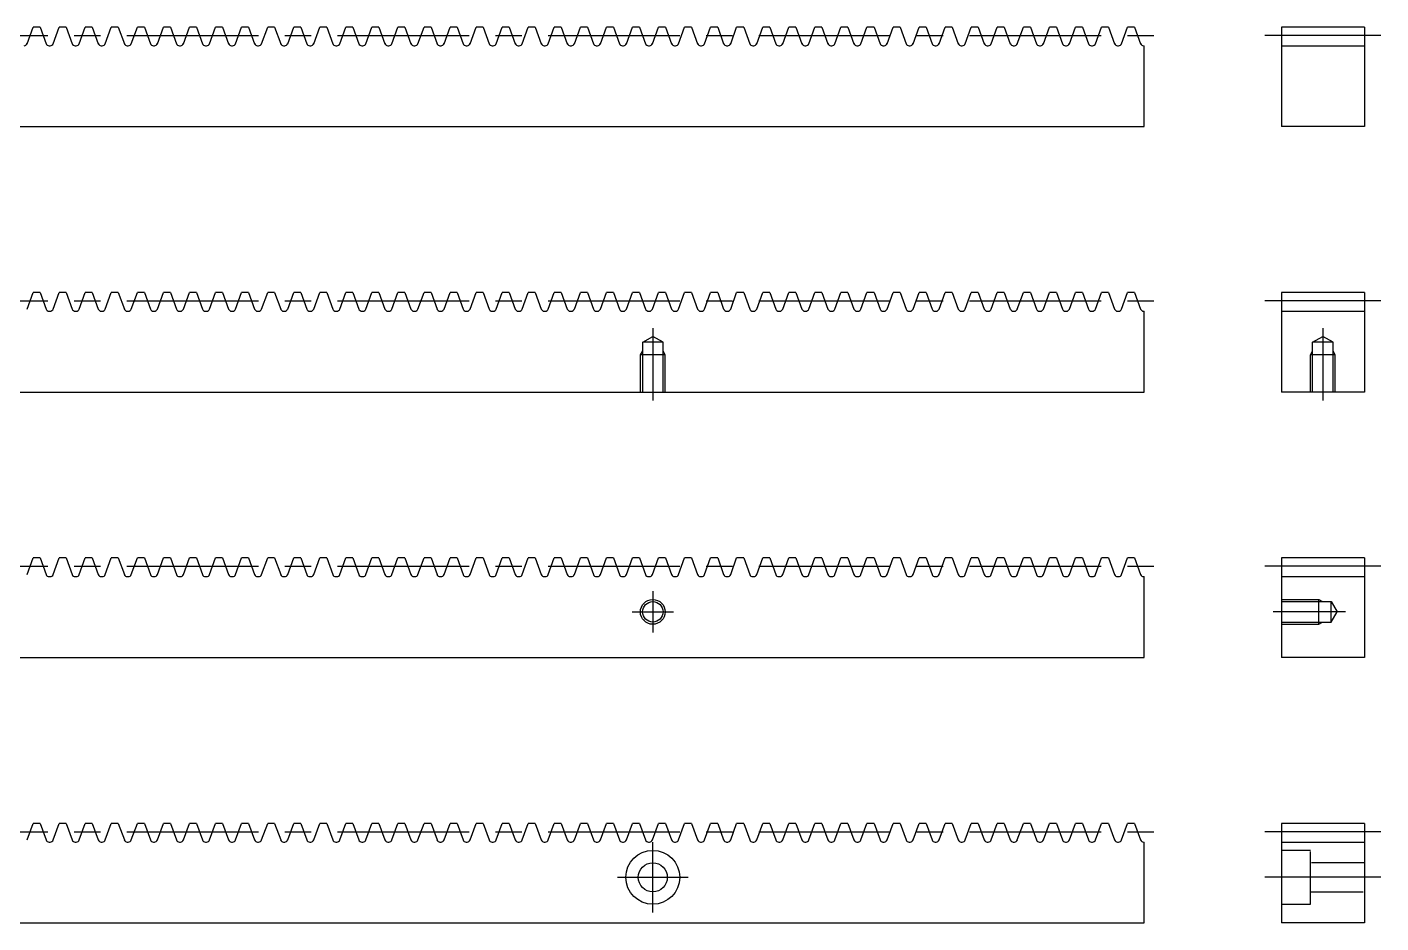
# Model space of a CAD drawing. Extents: x 0 to 337, y -23 to 123.
# Drawn here: x 173.8 to 337, y 15 to 123 of the extents above; entities that cross this region are included whole.
import ezdxf

# ---------------------------------------------------------------- set-up
doc = ezdxf.new("R2010")
doc.units = 0
doc.header["$LTSCALE"] = 0.5
doc.linetypes.add('CENTER', pattern=[50.8, 31.75, -6.35, 6.35, -6.35])
doc.linetypes.add('DASHED', pattern=[19.05, 12.7, -6.35])
for name, color, linetype in [('MSM_CENTER', 1, 'CENTER'), ('MSM_CONTINUOUS', 7, 'CONTINUOUS'), ('MSM_DASHED', 4, 'DASHED'), ('MSM_NARROW', 5, 'CONTINUOUS')]:
    doc.layers.add(name, color=color, linetype=linetype)

msp = doc.modelspace()

# ---------------------------------------------------------------- linework, layer by layer
at = {"layer": 'MSM_CENTER'}
for p, q in [((8, 122), (310.45, 122)), ((337, 122), (323, 122)), ((8, 90), (310.45, 90)), ((337, 90), (323, 90)), ((249.22, 86.71), (249.22, 78)), ((330, 86.71), (330, 78)), ((8, 58), (310.45, 58)), ((337, 58), (323, 58)), ((249.22, 55), (249.22, 50)), ((246.72, 52.5), (251.72, 52.5)), ((332.71, 52.5), (324, 52.5)), ((8, 26), (310.45, 26)), ((249.22, 16.25), (249.22, 24.75)), ((337, 26), (323, 26)), ((244.97, 20.5), (253.47, 20.5)), ((337, 20.5), (323, 20.5))]:
    msp.add_line(p, q, dxfattribs=at)
at = {"layer": 'MSM_CONTINUOUS'}
for p, q in [((173.78, 121), (174.51, 123)), ((175.35, 123), (174.51, 123)), ((175.35, 123), (176.08, 121)), ((176.93, 121), (177.65, 123)), ((178.5, 123), (177.65, 123)), ((178.5, 123), (179.22, 121)), ((180.07, 121), (180.79, 123)), ((181.64, 123), (180.79, 123)), ((181.64, 123), (182.37, 121)), ((183.21, 121), (183.94, 123)), ((184.78, 123), (183.94, 123)), ((184.78, 123), (185.51, 121)), ((186.35, 121), (187.08, 123)), ((187.92, 123), (187.08, 123)), ((187.92, 123), (188.65, 121)), ((189.49, 121), (190.22, 123)), ((191.06, 123), (190.22, 123)), ((191.06, 123), (191.79, 121)), ((192.63, 121), (193.36, 123)), ((194.2, 123), (193.36, 123)), ((194.2, 123), (194.93, 121)), ((195.77, 121), (196.5, 123)), ((197.35, 123), (196.5, 123)), ((197.35, 123), (198.07, 121)), ((198.92, 121), (199.64, 123)), ((200.49, 123), (199.64, 123)), ((200.49, 123), (201.22, 121)), ((202.06, 121), (202.79, 123)), ((203.63, 123), (202.79, 123)), ((203.63, 123), (204.36, 121)), ((205.2, 121), (205.93, 123)), ((206.77, 123), (205.93, 123)), ((206.77, 123), (207.5, 121)), ((208.34, 121), (209.07, 123)), ((209.91, 123), (209.07, 123)), ((209.91, 123), (210.64, 121)), ((211.48, 121), (212.21, 123)), ((213.05, 123), (212.21, 123)), ((213.05, 123), (213.78, 121)), ((214.62, 121), (215.35, 123)), ((216.2, 123), (215.35, 123)), ((216.2, 123), (216.92, 121)), ((217.77, 121), (218.49, 123)), ((219.34, 123), (218.49, 123)), ((219.34, 123), (220.06, 121)), ((220.91, 121), (221.64, 123)), ((222.48, 123), (221.64, 123)), ((222.48, 123), (223.21, 121)), ((224.05, 121), (224.78, 123)), ((225.62, 123), (224.78, 123)), ((225.62, 123), (226.35, 121)), ((227.19, 121), (227.92, 123)), ((228.76, 123), (227.92, 123)), ((228.76, 123), (229.49, 121)), ((230.33, 121), (231.06, 123)), ((231.9, 123), (231.06, 123)), ((231.9, 123), (232.63, 121)), ((233.47, 121), (234.2, 123)), ((235.04, 123), (234.2, 123)), ((235.04, 123), (235.77, 121)), ((236.62, 121), (237.34, 123)), ((238.19, 123), (237.34, 123)), ((238.19, 123), (238.91, 121)), ((239.76, 121), (240.49, 123)), ((241.33, 123), (240.49, 123)), ((241.33, 123), (242.06, 121)), ((242.9, 121), (243.63, 123)), ((244.47, 123), (243.63, 123)), ((244.47, 123), (245.2, 121)), ((246.04, 121), (246.77, 123)), ((247.61, 123), (246.77, 123)), ((247.61, 123), (248.34, 121)), ((249.18, 121), (249.91, 123)), ((250.75, 123), (249.91, 123)), ((250.75, 123), (251.48, 121)), ((252.32, 121), (253.05, 123)), ((253.89, 123), (253.05, 123)), ((253.89, 123), (254.62, 121)), ((255.47, 121), (256.19, 123)), ((257.04, 123), (256.19, 123)), ((257.04, 123), (257.76, 121)), ((258.61, 121), (259.33, 123)), ((260.18, 123), (259.33, 123)), ((260.18, 123), (260.91, 121)), ((261.75, 121), (262.48, 123)), ((263.32, 123), (262.48, 123)), ((263.32, 123), (264.05, 121)), ((264.89, 121), (265.62, 123)), ((266.46, 123), (265.62, 123)), ((266.46, 123), (267.19, 121)), ((268.03, 121), (268.76, 123)), ((269.6, 123), (268.76, 123)), ((269.6, 123), (270.33, 121)), ((271.17, 121), (271.9, 123)), ((272.74, 123), (271.9, 123)), ((272.74, 123), (273.47, 121)), ((274.31, 121), (275.04, 123)), ((275.89, 123), (275.04, 123)), ((275.89, 123), (276.61, 121)), ((277.46, 121), (278.18, 123)), ((279.03, 123), (278.18, 123)), ((279.03, 123), (279.76, 121)), ((280.6, 121), (281.33, 123)), ((282.17, 123), (281.33, 123)), ((282.17, 123), (282.9, 121)), ((283.74, 121), (284.47, 123)), ((285.31, 123), (284.47, 123)), ((285.31, 123), (286.04, 121)), ((286.88, 121), (287.61, 123)), ((288.45, 123), (287.61, 123)), ((288.45, 123), (289.18, 121)), ((290.02, 121), (290.75, 123)), ((291.59, 123), (290.75, 123)), ((291.59, 123), (292.32, 121)), ((293.16, 121), (293.89, 123)), ((294.74, 123), (293.89, 123)), ((294.74, 123), (295.46, 121)), ((296.31, 121), (297.03, 123)), ((297.88, 123), (297.03, 123)), ((297.88, 123), (298.6, 121)), ((299.45, 121), (300.18, 123)), ((301.02, 123), (300.18, 123)), ((301.02, 123), (301.75, 121)), ((302.59, 121), (303.32, 123)), ((304.16, 123), (303.32, 123)), ((304.16, 123), (304.89, 121)), ((305.73, 121), (306.46, 123)), ((307.3, 123), (306.46, 123)), ((307.3, 123), (308.03, 121)), ((335, 123), (325, 123)), ((325, 123), (325, 111)), ((335, 123), (335, 111)), ((176.44, 120.75), (176.57, 120.75)), ((179.58, 120.75), (179.71, 120.75)), ((182.72, 120.75), (182.85, 120.75)), ((185.86, 120.75), (185.99, 120.75)), ((189.01, 120.75), (189.13, 120.75)), ((192.15, 120.75), (192.28, 120.75)), ((195.29, 120.75), (195.42, 120.75)), ((198.43, 120.75), (198.56, 120.75)), ((201.57, 120.75), (201.7, 120.75)), ((204.71, 120.75), (204.84, 120.75)), ((207.86, 120.75), (207.98, 120.75)), ((211, 120.75), (211.13, 120.75)), ((214.14, 120.75), (214.27, 120.75)), ((217.28, 120.75), (217.41, 120.75)), ((220.42, 120.75), (220.55, 120.75)), ((223.56, 120.75), (223.69, 120.75)), ((226.71, 120.75), (226.83, 120.75)), ((229.85, 120.75), (229.98, 120.75)), ((232.99, 120.75), (233.12, 120.75)), ((236.13, 120.75), (236.26, 120.75)), ((239.27, 120.75), (239.4, 120.75)), ((242.41, 120.75), (242.54, 120.75)), ((245.55, 120.75), (245.68, 120.75)), ((248.7, 120.75), (248.82, 120.75)), ((251.84, 120.75), (251.97, 120.75)), ((254.98, 120.75), (255.11, 120.75)), ((258.12, 120.75), (258.25, 120.75)), ((261.26, 120.75), (261.39, 120.75)), ((264.4, 120.75), (264.53, 120.75)), ((267.55, 120.75), (267.67, 120.75)), ((270.69, 120.75), (270.82, 120.75)), ((273.83, 120.75), (273.96, 120.75)), ((276.97, 120.75), (277.1, 120.75)), ((280.11, 120.75), (280.24, 120.75)), ((283.25, 120.75), (283.38, 120.75)), ((286.4, 120.75), (286.52, 120.75)), ((289.54, 120.75), (289.67, 120.75)), ((292.68, 120.75), (292.81, 120.75)), ((295.82, 120.75), (295.95, 120.75)), ((298.96, 120.75), (299.09, 120.75)), ((302.1, 120.75), (302.23, 120.75)), ((305.25, 120.75), (305.37, 120.75)), ((308.39, 120.75), (308.45, 120.75)), ((308.45, 111), (308.45, 120.75)), ((325, 120.75), (335, 120.75)), ((10, 111), (308.45, 111)), ((335, 111), (325, 111)), ((173.78, 89), (174.51, 91)), ((175.35, 91), (174.51, 91)), ((175.35, 91), (176.08, 89)), ((176.93, 89), (177.65, 91)), ((178.5, 91), (177.65, 91)), ((178.5, 91), (179.22, 89)), ((180.07, 89), (180.79, 91)), ((181.64, 91), (180.79, 91)), ((181.64, 91), (182.37, 89)), ((183.21, 89), (183.94, 91)), ((184.78, 91), (183.94, 91)), ((184.78, 91), (185.51, 89)), ((186.35, 89), (187.08, 91)), ((187.92, 91), (187.08, 91)), ((187.92, 91), (188.65, 89)), ((189.49, 89), (190.22, 91)), ((191.06, 91), (190.22, 91)), ((191.06, 91), (191.79, 89)), ((192.63, 89), (193.36, 91)), ((194.2, 91), (193.36, 91)), ((194.2, 91), (194.93, 89)), ((195.77, 89), (196.5, 91)), ((197.35, 91), (196.5, 91)), ((197.35, 91), (198.07, 89)), ((198.92, 89), (199.64, 91)), ((200.49, 91), (199.64, 91)), ((200.49, 91), (201.22, 89)), ((202.06, 89), (202.79, 91)), ((203.63, 91), (202.79, 91)), ((203.63, 91), (204.36, 89)), ((205.2, 89), (205.93, 91)), ((206.77, 91), (205.93, 91)), ((206.77, 91), (207.5, 89)), ((208.34, 89), (209.07, 91)), ((209.91, 91), (209.07, 91)), ((209.91, 91), (210.64, 89)), ((211.48, 89), (212.21, 91)), ((213.05, 91), (212.21, 91)), ((213.05, 91), (213.78, 89)), ((214.62, 89), (215.35, 91)), ((216.2, 91), (215.35, 91)), ((216.2, 91), (216.92, 89)), ((217.77, 89), (218.49, 91)), ((219.34, 91), (218.49, 91)), ((219.34, 91), (220.06, 89)), ((220.91, 89), (221.64, 91)), ((222.48, 91), (221.64, 91)), ((222.48, 91), (223.21, 89)), ((224.05, 89), (224.78, 91)), ((225.62, 91), (224.78, 91)), ((225.62, 91), (226.35, 89)), ((227.19, 89), (227.92, 91)), ((228.76, 91), (227.92, 91)), ((228.76, 91), (229.49, 89)), ((230.33, 89), (231.06, 91)), ((231.9, 91), (231.06, 91)), ((231.9, 91), (232.63, 89)), ((233.47, 89), (234.2, 91)), ((235.04, 91), (234.2, 91)), ((235.04, 91), (235.77, 89)), ((236.62, 89), (237.34, 91)), ((238.19, 91), (237.34, 91)), ((238.19, 91), (238.91, 89)), ((239.76, 89), (240.49, 91)), ((241.33, 91), (240.49, 91)), ((241.33, 91), (242.06, 89)), ((242.9, 89), (243.63, 91)), ((244.47, 91), (243.63, 91)), ((244.47, 91), (245.2, 89)), ((246.04, 89), (246.77, 91)), ((247.61, 91), (246.77, 91)), ((247.61, 91), (248.34, 89)), ((249.18, 89), (249.91, 91)), ((250.75, 91), (249.91, 91)), ((250.75, 91), (251.48, 89)), ((252.32, 89), (253.05, 91)), ((253.89, 91), (253.05, 91)), ((253.89, 91), (254.62, 89)), ((255.47, 89), (256.19, 91)), ((257.04, 91), (256.19, 91)), ((257.04, 91), (257.76, 89)), ((258.61, 89), (259.33, 91)), ((260.18, 91), (259.33, 91)), ((260.18, 91), (260.91, 89)), ((261.75, 89), (262.48, 91)), ((263.32, 91), (262.48, 91)), ((263.32, 91), (264.05, 89)), ((264.89, 89), (265.62, 91)), ((266.46, 91), (265.62, 91)), ((266.46, 91), (267.19, 89)), ((268.03, 89), (268.76, 91)), ((269.6, 91), (268.76, 91)), ((269.6, 91), (270.33, 89)), ((271.17, 89), (271.9, 91)), ((272.74, 91), (271.9, 91)), ((272.74, 91), (273.47, 89)), ((274.31, 89), (275.04, 91)), ((275.89, 91), (275.04, 91)), ((275.89, 91), (276.61, 89)), ((277.46, 89), (278.18, 91)), ((279.03, 91), (278.18, 91)), ((279.03, 91), (279.76, 89)), ((280.6, 89), (281.33, 91)), ((282.17, 91), (281.33, 91)), ((282.17, 91), (282.9, 89)), ((283.74, 89), (284.47, 91)), ((285.31, 91), (284.47, 91)), ((285.31, 91), (286.04, 89)), ((286.88, 89), (287.61, 91)), ((288.45, 91), (287.61, 91)), ((288.45, 91), (289.18, 89)), ((290.02, 89), (290.75, 91)), ((291.59, 91), (290.75, 91)), ((291.59, 91), (292.32, 89)), ((293.16, 89), (293.89, 91)), ((294.74, 91), (293.89, 91)), ((294.74, 91), (295.46, 89)), ((296.31, 89), (297.03, 91)), ((297.88, 91), (297.03, 91)), ((297.88, 91), (298.6, 89)), ((299.45, 89), (300.18, 91)), ((301.02, 91), (300.18, 91)), ((301.02, 91), (301.75, 89)), ((302.59, 89), (303.32, 91)), ((304.16, 91), (303.32, 91)), ((304.16, 91), (304.89, 89)), ((305.73, 89), (306.46, 91)), ((307.3, 91), (306.46, 91)), ((307.3, 91), (308.03, 89)), ((335, 91), (325, 91)), ((325, 91), (325, 79)), ((335, 91), (335, 79)), ((176.44, 88.75), (176.57, 88.75)), ((179.58, 88.75), (179.71, 88.75)), ((182.72, 88.75), (182.85, 88.75)), ((185.86, 88.75), (185.99, 88.75)), ((189.01, 88.75), (189.13, 88.75)), ((192.15, 88.75), (192.28, 88.75)), ((195.29, 88.75), (195.42, 88.75)), ((198.43, 88.75), (198.56, 88.75)), ((201.57, 88.75), (201.7, 88.75)), ((204.71, 88.75), (204.84, 88.75)), ((207.86, 88.75), (207.98, 88.75)), ((211, 88.75), (211.13, 88.75)), ((214.14, 88.75), (214.27, 88.75)), ((217.28, 88.75), (217.41, 88.75)), ((220.42, 88.75), (220.55, 88.75)), ((223.56, 88.75), (223.69, 88.75)), ((226.71, 88.75), (226.83, 88.75)), ((229.85, 88.75), (229.98, 88.75)), ((232.99, 88.75), (233.12, 88.75)), ((236.13, 88.75), (236.26, 88.75)), ((239.27, 88.75), (239.4, 88.75)), ((242.41, 88.75), (242.54, 88.75)), ((245.55, 88.75), (245.68, 88.75)), ((248.7, 88.75), (248.82, 88.75)), ((251.84, 88.75), (251.97, 88.75)), ((254.98, 88.75), (255.11, 88.75)), ((258.12, 88.75), (258.25, 88.75)), ((261.26, 88.75), (261.39, 88.75)), ((264.4, 88.75), (264.53, 88.75)), ((267.55, 88.75), (267.67, 88.75)), ((270.69, 88.75), (270.82, 88.75)), ((273.83, 88.75), (273.96, 88.75)), ((276.97, 88.75), (277.1, 88.75)), ((280.11, 88.75), (280.24, 88.75)), ((283.25, 88.75), (283.38, 88.75)), ((286.4, 88.75), (286.52, 88.75)), ((289.54, 88.75), (289.67, 88.75)), ((292.68, 88.75), (292.81, 88.75)), ((295.82, 88.75), (295.95, 88.75)), ((298.96, 88.75), (299.09, 88.75)), ((302.1, 88.75), (302.23, 88.75)), ((305.25, 88.75), (305.37, 88.75)), ((308.39, 88.75), (308.45, 88.75)), ((308.45, 79), (308.45, 88.75)), ((325, 88.75), (335, 88.75)), ((10, 79), (308.45, 79)), ((335, 79), (325, 79)), ((173.78, 57), (174.51, 59)), ((175.35, 59), (174.51, 59)), ((175.35, 59), (176.08, 57)), ((176.93, 57), (177.65, 59)), ((178.5, 59), (177.65, 59)), ((178.5, 59), (179.22, 57)), ((180.07, 57), (180.79, 59)), ((181.64, 59), (180.79, 59)), ((181.64, 59), (182.37, 57)), ((183.21, 57), (183.94, 59)), ((184.78, 59), (183.94, 59)), ((184.78, 59), (185.51, 57)), ((186.35, 57), (187.08, 59)), ((187.92, 59), (187.08, 59)), ((187.92, 59), (188.65, 57)), ((189.49, 57), (190.22, 59)), ((191.06, 59), (190.22, 59)), ((191.06, 59), (191.79, 57)), ((192.63, 57), (193.36, 59)), ((194.2, 59), (193.36, 59)), ((194.2, 59), (194.93, 57)), ((195.77, 57), (196.5, 59)), ((197.35, 59), (196.5, 59)), ((197.35, 59), (198.07, 57)), ((198.92, 57), (199.64, 59)), ((200.49, 59), (199.64, 59)), ((200.49, 59), (201.22, 57)), ((202.06, 57), (202.79, 59)), ((203.63, 59), (202.79, 59)), ((203.63, 59), (204.36, 57)), ((205.2, 57), (205.93, 59)), ((206.77, 59), (205.93, 59)), ((206.77, 59), (207.5, 57)), ((208.34, 57), (209.07, 59)), ((209.91, 59), (209.07, 59)), ((209.91, 59), (210.64, 57)), ((211.48, 57), (212.21, 59)), ((213.05, 59), (212.21, 59)), ((213.05, 59), (213.78, 57)), ((214.62, 57), (215.35, 59)), ((216.2, 59), (215.35, 59)), ((216.2, 59), (216.92, 57)), ((217.77, 57), (218.49, 59)), ((219.34, 59), (218.49, 59)), ((219.34, 59), (220.06, 57)), ((220.91, 57), (221.64, 59)), ((222.48, 59), (221.64, 59)), ((222.48, 59), (223.21, 57)), ((224.05, 57), (224.78, 59)), ((225.62, 59), (224.78, 59)), ((225.62, 59), (226.35, 57)), ((227.19, 57), (227.92, 59)), ((228.76, 59), (227.92, 59)), ((228.76, 59), (229.49, 57)), ((230.33, 57), (231.06, 59)), ((231.9, 59), (231.06, 59)), ((231.9, 59), (232.63, 57)), ((233.47, 57), (234.2, 59)), ((235.04, 59), (234.2, 59)), ((235.04, 59), (235.77, 57)), ((236.62, 57), (237.34, 59)), ((238.19, 59), (237.34, 59)), ((238.19, 59), (238.91, 57)), ((239.76, 57), (240.49, 59)), ((241.33, 59), (240.49, 59)), ((241.33, 59), (242.06, 57)), ((242.9, 57), (243.63, 59)), ((244.47, 59), (243.63, 59)), ((244.47, 59), (245.2, 57)), ((246.04, 57), (246.77, 59)), ((247.61, 59), (246.77, 59)), ((247.61, 59), (248.34, 57)), ((249.18, 57), (249.91, 59)), ((250.75, 59), (249.91, 59)), ((250.75, 59), (251.48, 57)), ((252.32, 57), (253.05, 59)), ((253.89, 59), (253.05, 59)), ((253.89, 59), (254.62, 57)), ((255.47, 57), (256.19, 59)), ((257.04, 59), (256.19, 59)), ((257.04, 59), (257.76, 57)), ((258.61, 57), (259.33, 59)), ((260.18, 59), (259.33, 59)), ((260.18, 59), (260.91, 57)), ((261.75, 57), (262.48, 59)), ((263.32, 59), (262.48, 59)), ((263.32, 59), (264.05, 57)), ((264.89, 57), (265.62, 59)), ((266.46, 59), (265.62, 59)), ((266.46, 59), (267.19, 57)), ((268.03, 57), (268.76, 59)), ((269.6, 59), (268.76, 59)), ((269.6, 59), (270.33, 57)), ((271.17, 57), (271.9, 59)), ((272.74, 59), (271.9, 59)), ((272.74, 59), (273.47, 57)), ((274.31, 57), (275.04, 59)), ((275.89, 59), (275.04, 59)), ((275.89, 59), (276.61, 57)), ((277.46, 57), (278.18, 59)), ((279.03, 59), (278.18, 59)), ((279.03, 59), (279.76, 57)), ((280.6, 57), (281.33, 59)), ((282.17, 59), (281.33, 59)), ((282.17, 59), (282.9, 57)), ((283.74, 57), (284.47, 59)), ((285.31, 59), (284.47, 59)), ((285.31, 59), (286.04, 57)), ((286.88, 57), (287.61, 59)), ((288.45, 59), (287.61, 59)), ((288.45, 59), (289.18, 57)), ((290.02, 57), (290.75, 59)), ((291.59, 59), (290.75, 59)), ((291.59, 59), (292.32, 57)), ((293.16, 57), (293.89, 59)), ((294.74, 59), (293.89, 59)), ((294.74, 59), (295.46, 57)), ((296.31, 57), (297.03, 59)), ((297.88, 59), (297.03, 59)), ((297.88, 59), (298.6, 57)), ((299.45, 57), (300.18, 59)), ((301.02, 59), (300.18, 59)), ((301.02, 59), (301.75, 57)), ((302.59, 57), (303.32, 59)), ((304.16, 59), (303.32, 59)), ((304.16, 59), (304.89, 57)), ((305.73, 57), (306.46, 59)), ((307.3, 59), (306.46, 59)), ((307.3, 59), (308.03, 57)), ((335, 59), (325, 59)), ((325, 59), (325, 47)), ((335, 59), (335, 47)), ((176.44, 56.75), (176.57, 56.75)), ((179.58, 56.75), (179.71, 56.75)), ((182.72, 56.75), (182.85, 56.75)), ((185.86, 56.75), (185.99, 56.75)), ((189.01, 56.75), (189.13, 56.75)), ((192.15, 56.75), (192.28, 56.75)), ((195.29, 56.75), (195.42, 56.75)), ((198.43, 56.75), (198.56, 56.75)), ((201.57, 56.75), (201.7, 56.75)), ((204.71, 56.75), (204.84, 56.75)), ((207.86, 56.75), (207.98, 56.75)), ((211, 56.75), (211.13, 56.75)), ((214.14, 56.75), (214.27, 56.75)), ((217.28, 56.75), (217.41, 56.75)), ((220.42, 56.75), (220.55, 56.75)), ((223.56, 56.75), (223.69, 56.75)), ((226.71, 56.75), (226.83, 56.75)), ((229.85, 56.75), (229.98, 56.75)), ((232.99, 56.75), (233.12, 56.75)), ((236.13, 56.75), (236.26, 56.75)), ((239.27, 56.75), (239.4, 56.75)), ((242.41, 56.75), (242.54, 56.75)), ((245.55, 56.75), (245.68, 56.75)), ((248.7, 56.75), (248.82, 56.75)), ((251.84, 56.75), (251.97, 56.75)), ((254.98, 56.75), (255.11, 56.75)), ((258.12, 56.75), (258.25, 56.75)), ((261.26, 56.75), (261.39, 56.75)), ((264.4, 56.75), (264.53, 56.75)), ((267.55, 56.75), (267.67, 56.75)), ((270.69, 56.75), (270.82, 56.75)), ((273.83, 56.75), (273.96, 56.75)), ((276.97, 56.75), (277.1, 56.75)), ((280.11, 56.75), (280.24, 56.75)), ((283.25, 56.75), (283.38, 56.75)), ((286.4, 56.75), (286.52, 56.75)), ((289.54, 56.75), (289.67, 56.75)), ((292.68, 56.75), (292.81, 56.75)), ((295.82, 56.75), (295.95, 56.75)), ((298.96, 56.75), (299.09, 56.75)), ((302.1, 56.75), (302.23, 56.75)), ((305.25, 56.75), (305.37, 56.75)), ((308.39, 56.75), (308.45, 56.75)), ((308.45, 47), (308.45, 56.75)), ((325, 56.75), (335, 56.75)), ((10, 47), (308.45, 47)), ((335, 47), (325, 47)), ((173.78, 25), (174.51, 27)), ((175.35, 27), (174.51, 27)), ((175.35, 27), (176.08, 25)), ((176.93, 25), (177.65, 27)), ((178.5, 27), (177.65, 27)), ((178.5, 27), (179.22, 25)), ((180.07, 25), (180.79, 27)), ((181.64, 27), (180.79, 27)), ((181.64, 27), (182.37, 25)), ((183.21, 25), (183.94, 27)), ((184.78, 27), (183.94, 27)), ((184.78, 27), (185.51, 25)), ((186.35, 25), (187.08, 27)), ((187.92, 27), (187.08, 27)), ((187.92, 27), (188.65, 25)), ((189.49, 25), (190.22, 27)), ((191.06, 27), (190.22, 27)), ((191.06, 27), (191.79, 25)), ((192.63, 25), (193.36, 27)), ((194.2, 27), (193.36, 27)), ((194.2, 27), (194.93, 25)), ((195.77, 25), (196.5, 27)), ((197.35, 27), (196.5, 27)), ((197.35, 27), (198.07, 25)), ((198.92, 25), (199.64, 27)), ((200.49, 27), (199.64, 27)), ((200.49, 27), (201.22, 25)), ((202.06, 25), (202.79, 27)), ((203.63, 27), (202.79, 27)), ((203.63, 27), (204.36, 25)), ((205.2, 25), (205.93, 27)), ((206.77, 27), (205.93, 27)), ((206.77, 27), (207.5, 25)), ((208.34, 25), (209.07, 27)), ((209.91, 27), (209.07, 27)), ((209.91, 27), (210.64, 25)), ((211.48, 25), (212.21, 27)), ((213.05, 27), (212.21, 27)), ((213.05, 27), (213.78, 25)), ((214.62, 25), (215.35, 27)), ((216.2, 27), (215.35, 27)), ((216.2, 27), (216.92, 25)), ((217.77, 25), (218.49, 27)), ((219.34, 27), (218.49, 27)), ((219.34, 27), (220.06, 25)), ((220.91, 25), (221.64, 27)), ((222.48, 27), (221.64, 27)), ((222.48, 27), (223.21, 25)), ((224.05, 25), (224.78, 27)), ((225.62, 27), (224.78, 27)), ((225.62, 27), (226.35, 25)), ((227.19, 25), (227.92, 27)), ((228.76, 27), (227.92, 27)), ((228.76, 27), (229.49, 25)), ((230.33, 25), (231.06, 27)), ((231.9, 27), (231.06, 27)), ((231.9, 27), (232.63, 25)), ((233.47, 25), (234.2, 27)), ((235.04, 27), (234.2, 27)), ((235.04, 27), (235.77, 25)), ((236.62, 25), (237.34, 27)), ((238.19, 27), (237.34, 27)), ((238.19, 27), (238.91, 25)), ((239.76, 25), (240.49, 27)), ((241.33, 27), (240.49, 27)), ((241.33, 27), (242.06, 25)), ((242.9, 25), (243.63, 27)), ((244.47, 27), (243.63, 27)), ((244.47, 27), (245.2, 25)), ((246.04, 25), (246.77, 27)), ((247.61, 27), (246.77, 27)), ((247.61, 27), (248.34, 25)), ((249.18, 25), (249.91, 27)), ((250.75, 27), (249.91, 27)), ((250.75, 27), (251.48, 25)), ((252.32, 25), (253.05, 27)), ((253.89, 27), (253.05, 27)), ((253.89, 27), (254.62, 25)), ((255.47, 25), (256.19, 27)), ((257.04, 27), (256.19, 27)), ((257.04, 27), (257.76, 25)), ((258.61, 25), (259.33, 27)), ((260.18, 27), (259.33, 27)), ((260.18, 27), (260.91, 25)), ((261.75, 25), (262.48, 27)), ((263.32, 27), (262.48, 27)), ((263.32, 27), (264.05, 25)), ((264.89, 25), (265.62, 27)), ((266.46, 27), (265.62, 27)), ((266.46, 27), (267.19, 25)), ((268.03, 25), (268.76, 27)), ((269.6, 27), (268.76, 27)), ((269.6, 27), (270.33, 25)), ((271.17, 25), (271.9, 27)), ((272.74, 27), (271.9, 27)), ((272.74, 27), (273.47, 25)), ((274.31, 25), (275.04, 27)), ((275.89, 27), (275.04, 27)), ((275.89, 27), (276.61, 25)), ((277.46, 25), (278.18, 27)), ((279.03, 27), (278.18, 27)), ((279.03, 27), (279.76, 25)), ((280.6, 25), (281.33, 27)), ((282.17, 27), (281.33, 27)), ((282.17, 27), (282.9, 25)), ((283.74, 25), (284.47, 27)), ((285.31, 27), (284.47, 27)), ((285.31, 27), (286.04, 25)), ((286.88, 25), (287.61, 27)), ((288.45, 27), (287.61, 27)), ((288.45, 27), (289.18, 25)), ((290.02, 25), (290.75, 27)), ((291.59, 27), (290.75, 27)), ((291.59, 27), (292.32, 25)), ((293.16, 25), (293.89, 27)), ((294.74, 27), (293.89, 27)), ((294.74, 27), (295.46, 25)), ((296.31, 25), (297.03, 27)), ((297.88, 27), (297.03, 27)), ((297.88, 27), (298.6, 25)), ((299.45, 25), (300.18, 27)), ((301.02, 27), (300.18, 27)), ((301.02, 27), (301.75, 25)), ((302.59, 25), (303.32, 27)), ((304.16, 27), (303.32, 27)), ((304.16, 27), (304.89, 25)), ((305.73, 25), (306.46, 27)), ((307.3, 27), (306.46, 27)), ((307.3, 27), (308.03, 25)), ((335, 27), (325, 27)), ((325, 27), (325, 15)), ((335, 27), (335, 15)), ((176.44, 24.75), (176.57, 24.75)), ((179.58, 24.75), (179.71, 24.75)), ((182.72, 24.75), (182.85, 24.75)), ((185.86, 24.75), (185.99, 24.75)), ((189.01, 24.75), (189.13, 24.75)), ((192.15, 24.75), (192.28, 24.75)), ((195.29, 24.75), (195.42, 24.75)), ((198.43, 24.75), (198.56, 24.75)), ((201.57, 24.75), (201.7, 24.75)), ((204.71, 24.75), (204.84, 24.75)), ((207.86, 24.75), (207.98, 24.75)), ((211, 24.75), (211.13, 24.75)), ((214.14, 24.75), (214.27, 24.75)), ((217.28, 24.75), (217.41, 24.75)), ((220.42, 24.75), (220.55, 24.75)), ((223.56, 24.75), (223.69, 24.75)), ((226.71, 24.75), (226.83, 24.75)), ((229.85, 24.75), (229.98, 24.75)), ((232.99, 24.75), (233.12, 24.75)), ((236.13, 24.75), (236.26, 24.75)), ((239.27, 24.75), (239.4, 24.75)), ((242.41, 24.75), (242.54, 24.75)), ((245.55, 24.75), (245.68, 24.75)), ((248.7, 24.75), (248.82, 24.75)), ((251.84, 24.75), (251.97, 24.75)), ((254.98, 24.75), (255.11, 24.75)), ((258.12, 24.75), (258.25, 24.75)), ((261.26, 24.75), (261.39, 24.75)), ((264.4, 24.75), (264.53, 24.75)), ((267.55, 24.75), (267.67, 24.75)), ((270.69, 24.75), (270.82, 24.75)), ((273.83, 24.75), (273.96, 24.75)), ((276.97, 24.75), (277.1, 24.75)), ((280.11, 24.75), (280.24, 24.75)), ((283.25, 24.75), (283.38, 24.75)), ((286.4, 24.75), (286.52, 24.75)), ((289.54, 24.75), (289.67, 24.75)), ((292.68, 24.75), (292.81, 24.75)), ((295.82, 24.75), (295.95, 24.75)), ((298.96, 24.75), (299.09, 24.75)), ((302.1, 24.75), (302.23, 24.75)), ((305.25, 24.75), (305.37, 24.75)), ((308.39, 24.75), (308.45, 24.75)), ((308.45, 15), (308.45, 24.75)), ((325, 24.75), (335, 24.75)), ((10, 15), (308.45, 15)), ((335, 15), (325, 15))]:
    msp.add_line(p, q, dxfattribs=at)
for centre, radius in [((249.22, 52.5), 1.23), ((249.22, 20.5), 3.25), ((249.22, 20.5), 1.75)]:
    msp.add_circle(centre, radius, dxfattribs=at)
for centre, start, end in [((173.43, 121.13), 270, 340), ((176.44, 121.13), 200, 270), ((176.57, 121.13), 270, 340), ((179.58, 121.13), 200, 270), ((179.71, 121.13), 270, 340), ((182.72, 121.13), 200, 270), ((182.85, 121.13), 270, 340), ((185.86, 121.13), 200, 270), ((185.99, 121.13), 270, 340), ((189.01, 121.13), 200, 270), ((189.13, 121.13), 270, 340), ((192.15, 121.13), 200, 270), ((192.28, 121.13), 270, 340), ((195.29, 121.13), 200, 270), ((195.42, 121.13), 270, 340), ((198.43, 121.13), 200, 270), ((198.56, 121.13), 270, 340), ((201.57, 121.13), 200, 270), ((201.7, 121.13), 270, 340), ((204.71, 121.13), 200, 270), ((204.84, 121.13), 270, 340), ((207.86, 121.13), 200, 270), ((207.98, 121.13), 270, 340), ((211, 121.13), 200, 270), ((211.13, 121.13), 270, 340), ((214.14, 121.13), 200, 270), ((214.27, 121.13), 270, 340), ((217.28, 121.13), 200, 270), ((217.41, 121.13), 270, 340), ((220.42, 121.13), 200, 270), ((220.55, 121.13), 270, 340), ((223.56, 121.13), 200, 270), ((223.69, 121.13), 270, 340), ((226.71, 121.13), 200, 270), ((226.83, 121.13), 270, 340), ((229.85, 121.13), 200, 270), ((229.98, 121.13), 270, 340), ((232.99, 121.13), 200, 270), ((233.12, 121.13), 270, 340), ((236.13, 121.13), 200, 270), ((236.26, 121.13), 270, 340), ((239.27, 121.13), 200, 270), ((239.4, 121.13), 270, 340), ((242.41, 121.13), 200, 270), ((242.54, 121.13), 270, 340), ((245.55, 121.13), 200, 270), ((245.68, 121.13), 270, 340), ((248.7, 121.13), 200, 270), ((248.82, 121.13), 270, 340), ((251.84, 121.13), 200, 270), ((251.97, 121.13), 270, 340), ((254.98, 121.13), 200, 270), ((255.11, 121.13), 270, 340), ((258.12, 121.13), 200, 270), ((258.25, 121.13), 270, 340), ((261.26, 121.13), 200, 270), ((261.39, 121.13), 270, 340), ((264.4, 121.13), 200, 270), ((264.53, 121.13), 270, 340), ((267.55, 121.13), 200, 270), ((267.67, 121.13), 270, 340), ((270.69, 121.13), 200, 270), ((270.82, 121.13), 270, 340), ((273.83, 121.13), 200, 270), ((273.96, 121.13), 270, 340), ((276.97, 121.13), 200, 270), ((277.1, 121.13), 270, 340), ((280.11, 121.13), 200, 270), ((280.24, 121.13), 270, 340), ((283.25, 121.13), 200, 270), ((283.38, 121.13), 270, 340), ((286.4, 121.13), 200, 270), ((286.52, 121.13), 270, 340), ((289.54, 121.13), 200, 270), ((289.67, 121.13), 270, 340), ((292.68, 121.13), 200, 270), ((292.81, 121.13), 270, 340), ((295.82, 121.13), 200, 270), ((295.95, 121.13), 270, 340), ((298.96, 121.13), 200, 270), ((299.09, 121.13), 270, 340), ((302.1, 121.13), 200, 270), ((302.23, 121.13), 270, 340), ((305.25, 121.13), 200, 270), ((305.37, 121.13), 270, 340), ((308.39, 121.13), 200, 270), ((176.44, 89.13), 200, 270), ((176.57, 89.13), 270, 340), ((179.58, 89.13), 200, 270), ((179.71, 89.13), 270, 340), ((182.72, 89.13), 200, 270), ((182.85, 89.13), 270, 340), ((185.86, 89.13), 200, 270), ((185.99, 89.13), 270, 340), ((189.01, 89.13), 200, 270), ((189.13, 89.13), 270, 340), ((192.15, 89.13), 200, 270), ((192.28, 89.13), 270, 340), ((195.29, 89.13), 200, 270), ((195.42, 89.13), 270, 340), ((198.43, 89.13), 200, 270), ((198.56, 89.13), 270, 340), ((201.57, 89.13), 200, 270), ((201.7, 89.13), 270, 340), ((204.71, 89.13), 200, 270), ((204.84, 89.13), 270, 340), ((207.86, 89.13), 200, 270), ((207.98, 89.13), 270, 340), ((211, 89.13), 200, 270), ((211.13, 89.13), 270, 340), ((214.14, 89.13), 200, 270), ((214.27, 89.13), 270, 340), ((217.28, 89.13), 200, 270), ((217.41, 89.13), 270, 340), ((220.42, 89.13), 200, 270), ((220.55, 89.13), 270, 340), ((223.56, 89.13), 200, 270), ((223.69, 89.13), 270, 340), ((226.71, 89.13), 200, 270), ((226.83, 89.13), 270, 340), ((229.85, 89.13), 200, 270), ((229.98, 89.13), 270, 340), ((232.99, 89.13), 200, 270), ((233.12, 89.13), 270, 340), ((236.13, 89.13), 200, 270), ((236.26, 89.13), 270, 340), ((239.27, 89.13), 200, 270), ((239.4, 89.13), 270, 340), ((242.41, 89.13), 200, 270), ((242.54, 89.13), 270, 340), ((245.55, 89.13), 200, 270), ((245.68, 89.13), 270, 340), ((248.7, 89.13), 200, 270), ((248.82, 89.13), 270, 340), ((251.84, 89.13), 200, 270), ((251.97, 89.13), 270, 340), ((254.98, 89.13), 200, 270), ((255.11, 89.13), 270, 340), ((258.12, 89.13), 200, 270), ((258.25, 89.13), 270, 340), ((261.26, 89.13), 200, 270), ((261.39, 89.13), 270, 340), ((264.4, 89.13), 200, 270), ((264.53, 89.13), 270, 340), ((267.55, 89.13), 200, 270), ((267.67, 89.13), 270, 340), ((270.69, 89.13), 200, 270), ((270.82, 89.13), 270, 340), ((273.83, 89.13), 200, 270), ((273.96, 89.13), 270, 340), ((276.97, 89.13), 200, 270), ((277.1, 89.13), 270, 340), ((280.11, 89.13), 200, 270), ((280.24, 89.13), 270, 340), ((283.25, 89.13), 200, 270), ((283.38, 89.13), 270, 340), ((286.4, 89.13), 200, 270), ((286.52, 89.13), 270, 340), ((289.54, 89.13), 200, 270), ((289.67, 89.13), 270, 340), ((292.68, 89.13), 200, 270), ((292.81, 89.13), 270, 340), ((295.82, 89.13), 200, 270), ((295.95, 89.13), 270, 340), ((298.96, 89.13), 200, 270), ((299.09, 89.13), 270, 340), ((302.1, 89.13), 200, 270), ((302.23, 89.13), 270, 340), ((305.25, 89.13), 200, 270), ((305.37, 89.13), 270, 340), ((308.39, 89.13), 200, 270), ((176.44, 57.13), 200, 270), ((176.57, 57.13), 270, 340), ((179.58, 57.13), 200, 270), ((179.71, 57.13), 270, 340), ((182.72, 57.13), 200, 270), ((182.85, 57.13), 270, 340), ((185.86, 57.13), 200, 270), ((185.99, 57.13), 270, 340), ((189.01, 57.13), 200, 270), ((189.13, 57.13), 270, 340), ((192.15, 57.13), 200, 270), ((192.28, 57.13), 270, 340), ((195.29, 57.13), 200, 270), ((195.42, 57.13), 270, 340), ((198.43, 57.13), 200, 270), ((198.56, 57.13), 270, 340), ((201.57, 57.13), 200, 270), ((201.7, 57.13), 270, 340), ((204.71, 57.13), 200, 270), ((204.84, 57.13), 270, 340), ((207.86, 57.13), 200, 270), ((207.98, 57.13), 270, 340), ((211, 57.13), 200, 270), ((211.13, 57.13), 270, 340), ((214.14, 57.13), 200, 270), ((214.27, 57.13), 270, 340), ((217.28, 57.13), 200, 270), ((217.41, 57.13), 270, 340), ((220.42, 57.13), 200, 270), ((220.55, 57.13), 270, 340), ((223.56, 57.13), 200, 270), ((223.69, 57.13), 270, 340), ((226.71, 57.13), 200, 270), ((226.83, 57.13), 270, 340), ((229.85, 57.13), 200, 270), ((229.98, 57.13), 270, 340), ((232.99, 57.13), 200, 270), ((233.12, 57.13), 270, 340), ((236.13, 57.13), 200, 270), ((236.26, 57.13), 270, 340), ((239.27, 57.13), 200, 270), ((239.4, 57.13), 270, 340), ((242.41, 57.13), 200, 270), ((242.54, 57.13), 270, 340), ((245.55, 57.13), 200, 270), ((245.68, 57.13), 270, 340), ((248.7, 57.13), 200, 270), ((248.82, 57.13), 270, 340), ((251.84, 57.13), 200, 270), ((251.97, 57.13), 270, 340), ((254.98, 57.13), 200, 270), ((255.11, 57.13), 270, 340), ((258.12, 57.13), 200, 270), ((258.25, 57.13), 270, 340), ((261.26, 57.13), 200, 270), ((261.39, 57.13), 270, 340), ((264.4, 57.13), 200, 270), ((264.53, 57.13), 270, 340), ((267.55, 57.13), 200, 270), ((267.67, 57.13), 270, 340), ((270.69, 57.13), 200, 270), ((270.82, 57.13), 270, 340), ((273.83, 57.13), 200, 270), ((273.96, 57.13), 270, 340), ((276.97, 57.13), 200, 270), ((277.1, 57.13), 270, 340), ((280.11, 57.13), 200, 270), ((280.24, 57.13), 270, 340), ((283.25, 57.13), 200, 270), ((283.38, 57.13), 270, 340), ((286.4, 57.13), 200, 270), ((286.52, 57.13), 270, 340), ((289.54, 57.13), 200, 270), ((289.67, 57.13), 270, 340), ((292.68, 57.13), 200, 270), ((292.81, 57.13), 270, 340), ((295.82, 57.13), 200, 270), ((295.95, 57.13), 270, 340), ((298.96, 57.13), 200, 270), ((299.09, 57.13), 270, 340), ((302.1, 57.13), 200, 270), ((302.23, 57.13), 270, 340), ((305.25, 57.13), 200, 270), ((305.37, 57.13), 270, 340), ((308.39, 57.13), 200, 270), ((176.44, 25.13), 200, 270), ((176.57, 25.13), 270, 340), ((179.58, 25.13), 200, 270), ((179.71, 25.13), 270, 340), ((182.72, 25.13), 200, 270), ((182.85, 25.13), 270, 340), ((185.86, 25.13), 200, 270), ((185.99, 25.13), 270, 340), ((189.01, 25.13), 200, 270), ((189.13, 25.13), 270, 340), ((192.15, 25.13), 200, 270), ((192.28, 25.13), 270, 340), ((195.29, 25.13), 200, 270), ((195.42, 25.13), 270, 340), ((198.43, 25.13), 200, 270), ((198.56, 25.13), 270, 340), ((201.57, 25.13), 200, 270), ((201.7, 25.13), 270, 340), ((204.71, 25.13), 200, 270), ((204.84, 25.13), 270, 340), ((207.86, 25.13), 200, 270), ((207.98, 25.13), 270, 340), ((211, 25.13), 200, 270), ((211.13, 25.13), 270, 340), ((214.14, 25.13), 200, 270), ((214.27, 25.13), 270, 340), ((217.28, 25.13), 200, 270), ((217.41, 25.13), 270, 340), ((220.42, 25.13), 200, 270), ((220.55, 25.13), 270, 340), ((223.56, 25.13), 200, 270), ((223.69, 25.13), 270, 340), ((226.71, 25.13), 200, 270), ((226.83, 25.13), 270, 340), ((229.85, 25.13), 200, 270), ((229.98, 25.13), 270, 340), ((232.99, 25.13), 200, 270), ((233.12, 25.13), 270, 340), ((236.13, 25.13), 200, 270), ((236.26, 25.13), 270, 340), ((239.27, 25.13), 200, 270), ((239.4, 25.13), 270, 340), ((242.41, 25.13), 200, 270), ((242.54, 25.13), 270, 340), ((245.55, 25.13), 200, 270), ((245.68, 25.13), 270, 340), ((248.7, 25.13), 200, 270), ((248.82, 25.13), 270, 340), ((251.84, 25.13), 200, 270), ((251.97, 25.13), 270, 340), ((254.98, 25.13), 200, 270), ((255.11, 25.13), 270, 340), ((258.12, 25.13), 200, 270), ((258.25, 25.13), 270, 340), ((261.26, 25.13), 200, 270), ((261.39, 25.13), 270, 340), ((264.4, 25.13), 200, 270), ((264.53, 25.13), 270, 340), ((267.55, 25.13), 200, 270), ((267.67, 25.13), 270, 340), ((270.69, 25.13), 200, 270), ((270.82, 25.13), 270, 340), ((273.83, 25.13), 200, 270), ((273.96, 25.13), 270, 340), ((276.97, 25.13), 200, 270), ((277.1, 25.13), 270, 340), ((280.11, 25.13), 200, 270), ((280.24, 25.13), 270, 340), ((283.25, 25.13), 200, 270), ((283.38, 25.13), 270, 340), ((286.4, 25.13), 200, 270), ((286.52, 25.13), 270, 340), ((289.54, 25.13), 200, 270), ((289.67, 25.13), 270, 340), ((292.68, 25.13), 200, 270), ((292.81, 25.13), 270, 340), ((295.82, 25.13), 200, 270), ((295.95, 25.13), 270, 340), ((298.96, 25.13), 200, 270), ((299.09, 25.13), 270, 340), ((302.1, 25.13), 200, 270), ((302.23, 25.13), 270, 340), ((305.25, 25.13), 200, 270), ((305.37, 25.13), 270, 340), ((308.39, 25.13), 200, 270)]:
    msp.add_arc(centre, 0.38, start, end, dxfattribs=at)
at = {"layer": 'MSM_DASHED'}
for p, q in [((248, 85), (249.22, 85.71)), ((250.45, 85), (248, 85)), ((248, 79), (248, 85)), ((250.45, 85), (249.22, 85.71)), ((250.45, 79), (250.45, 85)), ((328.77, 85), (330, 85.71)), ((331.23, 85), (328.77, 85)), ((328.77, 79), (328.77, 85)), ((331.23, 85), (330, 85.71)), ((331.23, 79), (331.23, 85)), ((247.72, 83.5), (248, 83.97)), ((250.72, 83.5), (247.72, 83.5)), ((247.72, 79), (247.72, 83.5)), ((250.72, 83.5), (250.45, 83.97)), ((250.72, 79), (250.72, 83.5)), ((328.5, 83.5), (328.77, 83.97)), ((331.5, 83.5), (328.5, 83.5)), ((328.5, 79), (328.5, 83.5)), ((331.5, 83.5), (331.23, 83.97)), ((331.5, 79), (331.5, 83.5)), ((325, 54), (329.5, 54)), ((329.5, 54), (329.97, 53.73)), ((329.5, 51), (329.5, 54)), ((325, 53.73), (331, 53.73)), ((331, 51.27), (331, 53.73)), ((331, 53.73), (331.71, 52.5)), ((331, 51.27), (331.71, 52.5)), ((325, 51.27), (331, 51.27)), ((325, 51), (329.5, 51)), ((329.5, 51), (329.97, 51.27)), ((328.5, 23.75), (325, 23.75)), ((328.5, 17.25), (328.5, 23.75)), ((335, 22.25), (328.5, 22.25)), ((328.5, 18.75), (335, 18.75)), ((325, 17.25), (328.5, 17.25))]:
    msp.add_line(p, q, dxfattribs=at)
at = {"layer": 'MSM_NARROW'}
msp.add_circle((249.22, 52.5), 1.5, dxfattribs=at)

doc.saveas('drawing.dxf')
